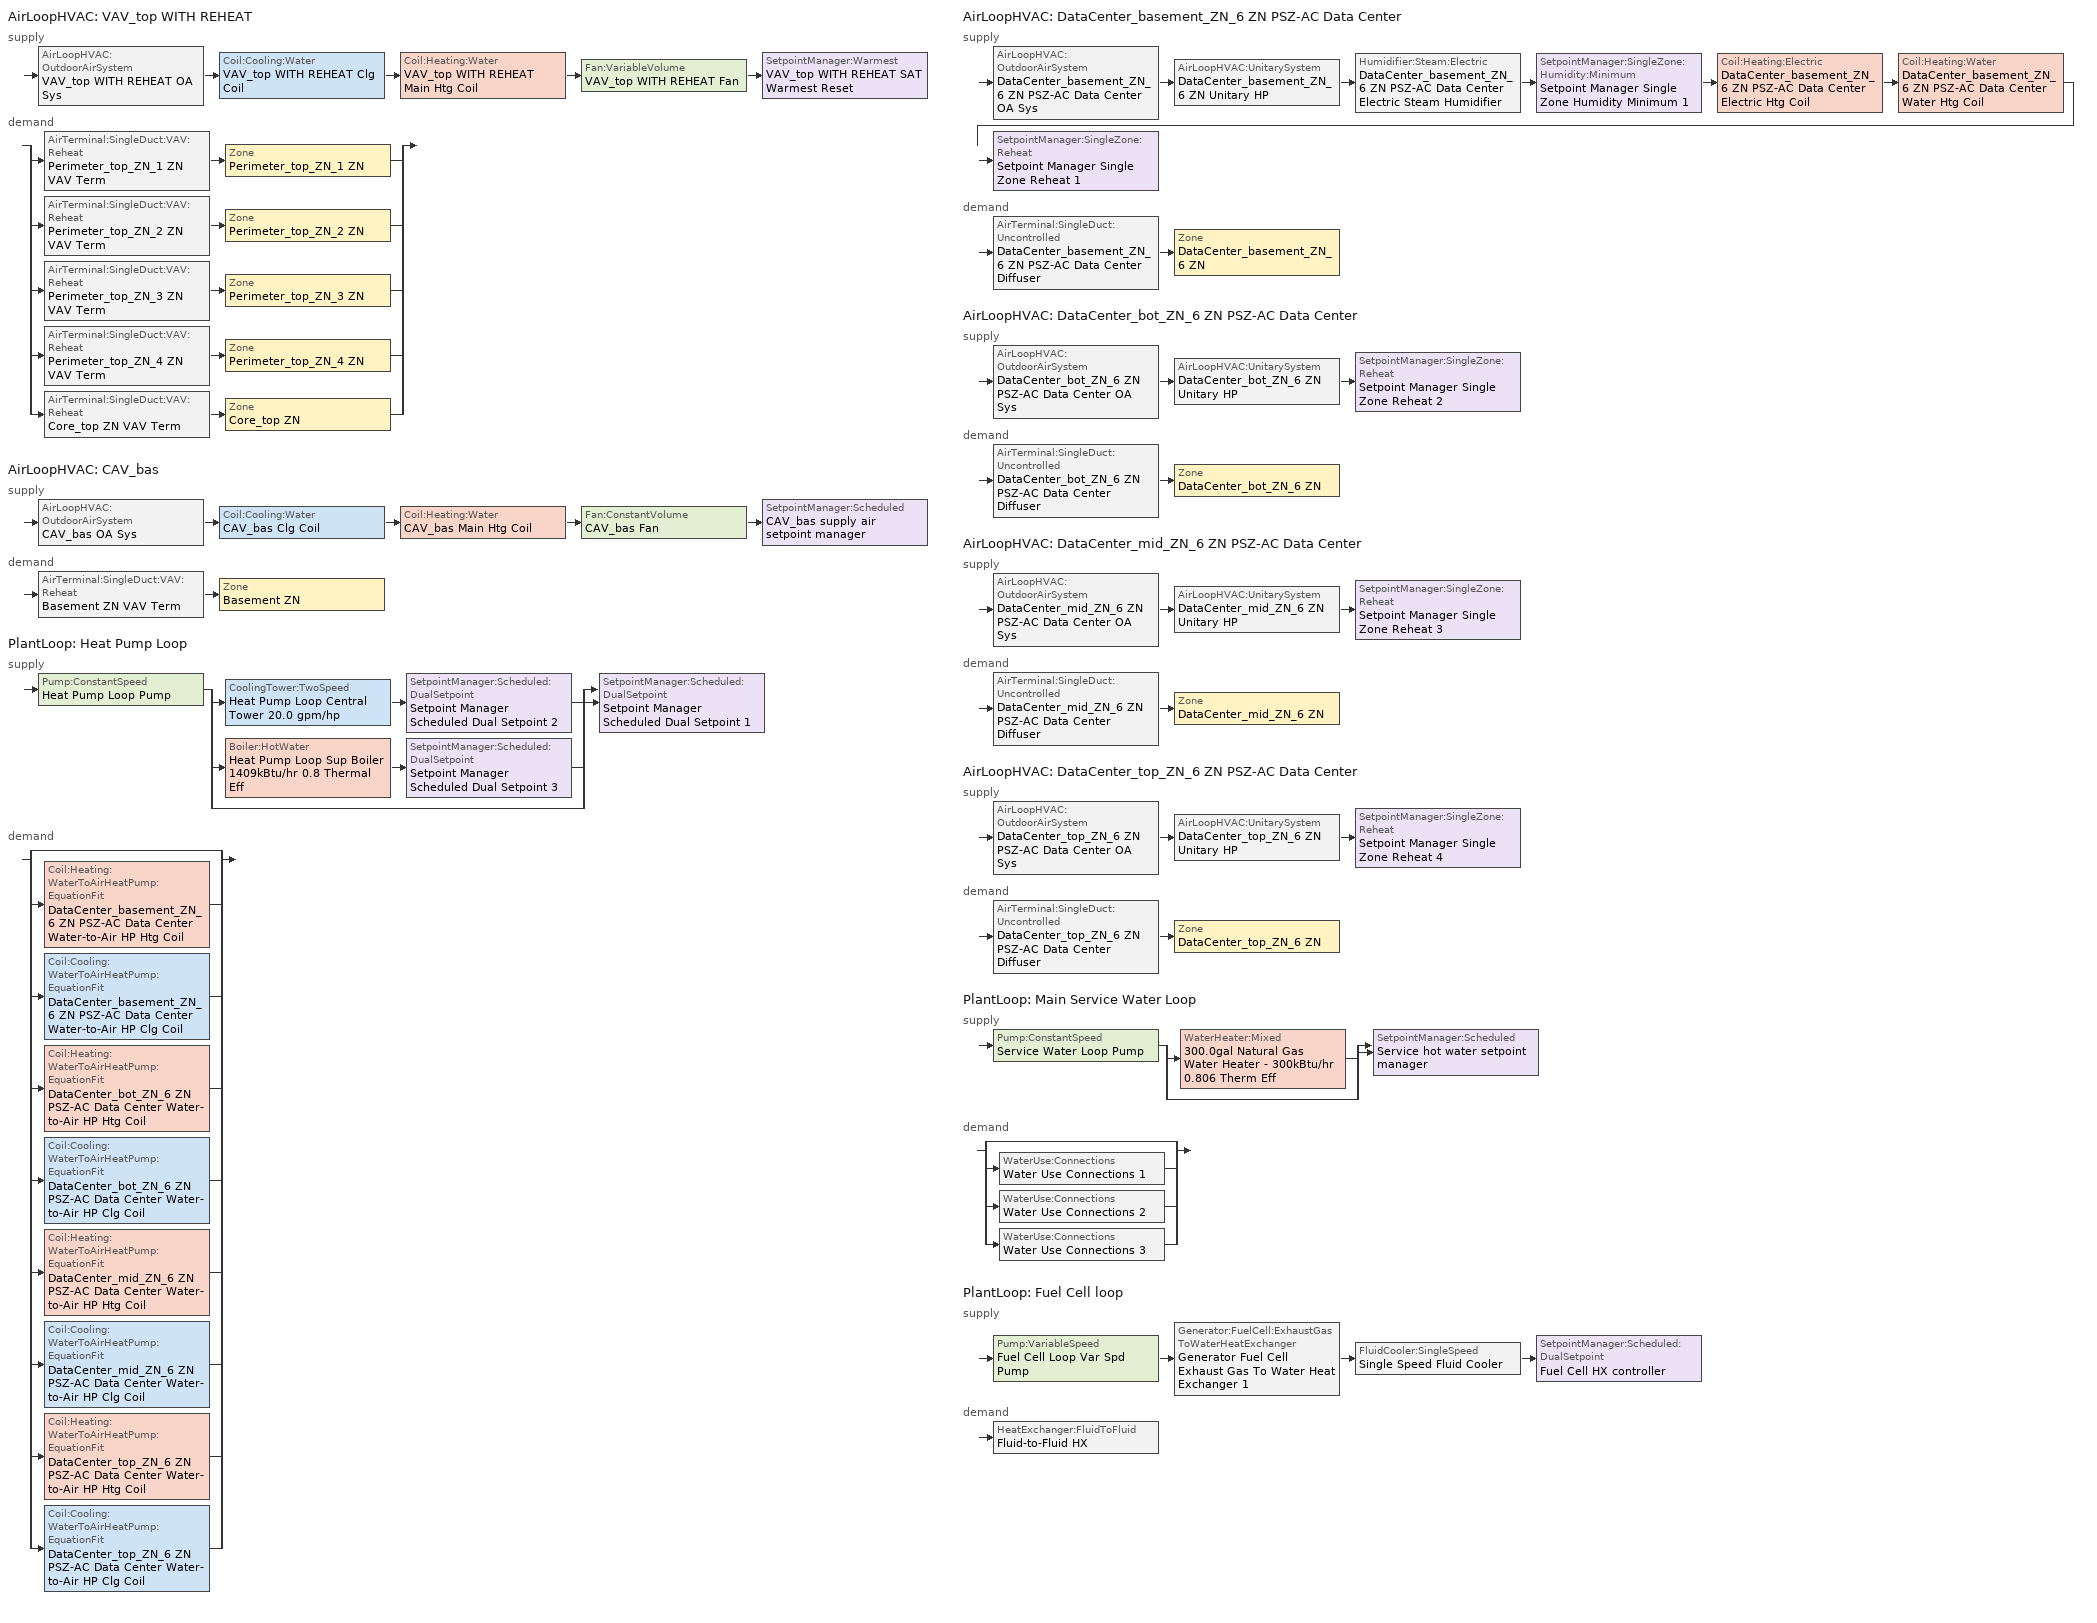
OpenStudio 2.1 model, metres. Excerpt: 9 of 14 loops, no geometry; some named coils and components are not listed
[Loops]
AirLoopHVAC 'VAV_top WITH REHEAT'
 supply: AirLoopHVAC:OutdoorAirSystem 'VAV_top WITH REHEAT OA Sys' > Coil:Cooling:Water 'VAV_top WITH REHEAT Clg Coil' > Coil:Heating:Water 'VAV_top WITH REHEAT Main Htg Coil' > Fan:VariableVolume 'VAV_top WITH REHEAT Fan' > SetpointManager:Warmest 'VAV_top WITH REHEAT SAT Warmest Reset'
 demand: split
  | AirTerminal:SingleDuct:VAV:Reheat 'Perimeter_top_ZN_1 ZN VAV Term' > Zone 'Perimeter_top_ZN_1 ZN'
  | AirTerminal:SingleDuct:VAV:Reheat 'Perimeter_top_ZN_2 ZN VAV Term' > Zone 'Perimeter_top_ZN_2 ZN'
  | AirTerminal:SingleDuct:VAV:Reheat 'Perimeter_top_ZN_3 ZN VAV Term' > Zone 'Perimeter_top_ZN_3 ZN'
  | AirTerminal:SingleDuct:VAV:Reheat 'Perimeter_top_ZN_4 ZN VAV Term' > Zone 'Perimeter_top_ZN_4 ZN'
  | AirTerminal:SingleDuct:VAV:Reheat 'Core_top ZN VAV Term' > Zone 'Core_top ZN'
AirLoopHVAC 'CAV_bas'
 supply: AirLoopHVAC:OutdoorAirSystem 'CAV_bas OA Sys' > Coil:Cooling:Water 'CAV_bas Clg Coil' > Coil:Heating:Water 'CAV_bas Main Htg Coil' > Fan:ConstantVolume 'CAV_bas Fan' > SetpointManager:Scheduled 'CAV_bas supply air setpoint manager'
 demand: AirTerminal:SingleDuct:VAV:Reheat 'Basement ZN VAV Term' > Zone 'Basement ZN'
PlantLoop 'Heat Pump Loop'
 supply: Pump:ConstantSpeed 'Heat Pump Loop Pump' > split
  | CoolingTower:TwoSpeed 'Heat Pump Loop Central Tower 20.0 gpm/hp' > SetpointManager:Scheduled:DualSetpoint 'Setpoint Manager Scheduled Dual Setpoint 2'
  | Boiler:HotWater 'Heat Pump Loop Sup Boiler 1409kBtu/hr 0.8 Thermal Eff' > SetpointManager:Scheduled:DualSetpoint 'Setpoint Manager Scheduled Dual Setpoint 3'
  | bypass
  join > SetpointManager:Scheduled:DualSetpoint 'Setpoint Manager Scheduled Dual Setpoint 1'
 demand: split
  | bypass
  | Coil:Heating:WaterToAirHeatPump:EquationFit 'DataCenter_basement_ZN_6 ZN PSZ-AC Data Center Water-to-Air HP Htg Coil'
  | Coil:Cooling:WaterToAirHeatPump:EquationFit 'DataCenter_basement_ZN_6 ZN PSZ-AC Data Center Water-to-Air HP Clg Coil'
  | Coil:Heating:WaterToAirHeatPump:EquationFit 'DataCenter_bot_ZN_6 ZN PSZ-AC Data Center Water-to-Air HP Htg Coil'
  | Coil:Cooling:WaterToAirHeatPump:EquationFit 'DataCenter_bot_ZN_6 ZN PSZ-AC Data Center Water-to-Air HP Clg Coil'
  | Coil:Heating:WaterToAirHeatPump:EquationFit 'DataCenter_mid_ZN_6 ZN PSZ-AC Data Center Water-to-Air HP Htg Coil'
  | Coil:Cooling:WaterToAirHeatPump:EquationFit 'DataCenter_mid_ZN_6 ZN PSZ-AC Data Center Water-to-Air HP Clg Coil'
  | Coil:Heating:WaterToAirHeatPump:EquationFit 'DataCenter_top_ZN_6 ZN PSZ-AC Data Center Water-to-Air HP Htg Coil'
  | Coil:Cooling:WaterToAirHeatPump:EquationFit 'DataCenter_top_ZN_6 ZN PSZ-AC Data Center Water-to-Air HP Clg Coil'
AirLoopHVAC 'DataCenter_basement_ZN_6 ZN PSZ-AC Data Center'
 supply: AirLoopHVAC:OutdoorAirSystem 'DataCenter_basement_ZN_6 ZN PSZ-AC Data Center OA Sys' > AirLoopHVAC:UnitarySystem 'DataCenter_basement_ZN_6 ZN Unitary HP' > Humidifier:Steam:Electric 'DataCenter_basement_ZN_6 ZN PSZ-AC Data Center Electric Steam Humidifier' > SetpointManager:SingleZone:Humidity:Minimum 'Setpoint Manager Single Zone Humidity Minimum 1' > Coil:Heating:Electric 'DataCenter_basement_ZN_6 ZN PSZ-AC Data Center Electric Htg Coil' > Coil:Heating:Water 'DataCenter_basement_ZN_6 ZN PSZ-AC Data Center Water Htg Coil' > SetpointManager:SingleZone:Reheat 'Setpoint Manager Single Zone Reheat 1'
 demand: AirTerminal:SingleDuct:Uncontrolled 'DataCenter_basement_ZN_6 ZN PSZ-AC Data Center Diffuser' > Zone 'DataCenter_basement_ZN_6 ZN'
AirLoopHVAC 'DataCenter_bot_ZN_6 ZN PSZ-AC Data Center'
 supply: AirLoopHVAC:OutdoorAirSystem 'DataCenter_bot_ZN_6 ZN PSZ-AC Data Center OA Sys' > AirLoopHVAC:UnitarySystem 'DataCenter_bot_ZN_6 ZN Unitary HP' > SetpointManager:SingleZone:Reheat 'Setpoint Manager Single Zone Reheat 2'
 demand: AirTerminal:SingleDuct:Uncontrolled 'DataCenter_bot_ZN_6 ZN PSZ-AC Data Center Diffuser' > Zone 'DataCenter_bot_ZN_6 ZN'
AirLoopHVAC 'DataCenter_mid_ZN_6 ZN PSZ-AC Data Center'
 supply: AirLoopHVAC:OutdoorAirSystem 'DataCenter_mid_ZN_6 ZN PSZ-AC Data Center OA Sys' > AirLoopHVAC:UnitarySystem 'DataCenter_mid_ZN_6 ZN Unitary HP' > SetpointManager:SingleZone:Reheat 'Setpoint Manager Single Zone Reheat 3'
 demand: AirTerminal:SingleDuct:Uncontrolled 'DataCenter_mid_ZN_6 ZN PSZ-AC Data Center Diffuser' > Zone 'DataCenter_mid_ZN_6 ZN'
AirLoopHVAC 'DataCenter_top_ZN_6 ZN PSZ-AC Data Center'
 supply: AirLoopHVAC:OutdoorAirSystem 'DataCenter_top_ZN_6 ZN PSZ-AC Data Center OA Sys' > AirLoopHVAC:UnitarySystem 'DataCenter_top_ZN_6 ZN Unitary HP' > SetpointManager:SingleZone:Reheat 'Setpoint Manager Single Zone Reheat 4'
 demand: AirTerminal:SingleDuct:Uncontrolled 'DataCenter_top_ZN_6 ZN PSZ-AC Data Center Diffuser' > Zone 'DataCenter_top_ZN_6 ZN'
PlantLoop 'Main Service Water Loop'
 supply: Pump:ConstantSpeed 'Service Water Loop Pump' > split
  | WaterHeater:Mixed '300.0gal Natural Gas Water Heater - 300kBtu/hr 0.806 Therm Eff'
  | bypass
  join > SetpointManager:Scheduled 'Service hot water setpoint manager'
 demand: split
  | bypass
  | WaterUse:Connections 'Water Use Connections 1'
  | WaterUse:Connections 'Water Use Connections 2'
  | WaterUse:Connections 'Water Use Connections 3'
PlantLoop 'Fuel Cell loop'
 supply: Pump:VariableSpeed 'Fuel Cell Loop Var Spd Pump' > Generator:FuelCell:ExhaustGasToWaterHeatExchanger 'Generator Fuel Cell Exhaust Gas To Water Heat Exchanger 1' > FluidCooler:SingleSpeed 'Single Speed Fluid Cooler' > SetpointManager:Scheduled:DualSetpoint 'Fuel Cell HX controller'
 demand: HeatExchanger:FluidToFluid 'Fluid-to-Fluid HX'
[Sizing:Zone] Zone Cooling Design Supply Air Temperature Input Method=SupplyAirTemperature; Zone Cooling Design Supply Air Temperature {C}=12.8; Zone Cooling Design Supply Air Temperature Difference {deltaC}=11.11; Zone Heating Design Supply Air Temperature Input Method=SupplyAirTemperature; Zone Heating Design Supply Air Temperature Difference {deltaC}=11.11; Zone Cooling Design Supply Air Humidity Ratio {kg-H2O/kg-air}=0.0085; Zone Heating Design Supply Air Humidity Ratio {kg-H2O/kg-air}=0.008; Heating Design Air Flow Method=DesignDay; Account for Dedicated Outdoor Air System=No; Dedicated Outdoor Air System Control Strategy=NeutralSupplyAir; Dedicated Outdoor Air Low Setpoint Temperature for Design {C}=autosize; Dedicated Outdoor Air High Setpoint Temperature for Design {C}=autosize
Name | Zone Heating Design Supply Air Temperature {C} | Cooling Design Air Flow Method
DataCenter_bot_ZN_6 ZN; DataCenter_mid_ZN_6 ZN; DataCenter_top_ZN_6 ZN; DataCenter_basement_ZN_6 ZN | 40 | DesignDay
Basement ZN | 50 | DesignDayWithLimit
Perimeter_top_ZN_4 ZN; Perimeter_top_ZN_1 ZN; Perimeter_top_ZN_3 ZN; Core_top ZN; Perimeter_top_ZN_2 ZN | 40 | DesignDayWithLimit
[Zone equipment]
DataCenter_bot_ZN_6 ZN: DataCenter_bot_ZN_6 ZN PSZ-AC Data Center Diffuser
DataCenter_mid_ZN_6 ZN: DataCenter_mid_ZN_6 ZN PSZ-AC Data Center Diffuser
Basement ZN: Basement ZN VAV Term
Perimeter_top_ZN_4 ZN: Perimeter_top_ZN_4 ZN VAV Term
Perimeter_top_ZN_1 ZN: Perimeter_top_ZN_1 ZN VAV Term
DataCenter_top_ZN_6 ZN: DataCenter_top_ZN_6 ZN PSZ-AC Data Center Diffuser
Perimeter_top_ZN_3 ZN: Perimeter_top_ZN_3 ZN VAV Term
Core_top ZN: Core_top ZN VAV Term
DataCenter_basement_ZN_6 ZN: DataCenter_basement_ZN_6 ZN PSZ-AC Data Center Diffuser
Perimeter_top_ZN_2 ZN: Perimeter_top_ZN_2 ZN VAV Term
[PlantLoop] Load Distribution Scheme=Optimal
Name | Fluid Type | Maximum Loop Temperature {C} | Minimum Loop Temperature {C} | Plant Loop Volume {m3} | Maximum Loop Flow Rate {m3/s} | Minimum Loop Flow Rate {m3/s}
Heat Pump Loop | Water | 80 | 5 | Autocalculate
Main Service Water Loop |  | 60 | 10 | Autocalculate
Fuel Cell loop |  | 400 | 0 | 43 | 0.057413 | 0
[Sizing:Plant] Sizing Option=NonCoincident; Zone Timesteps in Averaging Window=1; Coincident Sizing Factor Mode=None
Name | Loop Type | Design Loop Exit Temperature {C} | Loop Design Temperature Difference {deltaC}
Heat Pump Loop | Heating | 39 | 11
Main Service Water Loop | Heating | 60 | 5
Fuel Cell loop | Cooling | 104.444 | 55.5556
[SetpointManager:Scheduled] Control Variable=Temperature
Name | Schedule
CAV_bas supply air setpoint manager | Supply Air Temp - 55.04F 3
Service hot water setpoint manager | Service Water Loop Temp - 140F
[Pump:VariableSpeed]
Fuel Cell Loop Var Spd Pump: Rated Flow Rate {m3/s}=0.057413
[Boiler:HotWater]
Heat Pump Loop Sup Boiler 1409kBtu/hr 0.8 Thermal Eff: Nominal Thermal Efficiency=0.8; Normalized Boiler Efficiency Curve=Boiler with No Minimum Turndown; Design Water Outlet Temperature {C}=30; Minimum Part Load Ratio=0; Maximum Part Load Ratio=1.2; Optimum Part Load Ratio=1; Water Outlet Upper Temperature Limit {C}=99; Boiler Flow Mode=ConstantFlow; Parasitic Electric Load {W}=0; Sizing Factor=1
[Pump:ConstantSpeed] Rated Flow Rate {m3/s}=autosize; Rated Power Consumption {W}=autosize; Fraction of Motor Inefficiencies to Fluid Stream=0; Pump Control Type=Intermittent
Name | Rated Pump Head {Pa} | Motor Efficiency
Heat Pump Loop Pump | 179344 | 0.895
Service Water Loop Pump | 29891 | 0.855
[AirLoopHVAC] Design Supply Air Flow Rate {m3/s}=AutoSize
Name | Availability Schedule | Availability Manager
VAV_top WITH REHEAT | OfficeLarge HVACOperationSchd | Availability Manager Night Cycle 3
CAV_bas | OfficeLarge HVACOperationSchd | Availability Manager Night Cycle 4
DataCenter_basement_ZN_6 ZN PSZ-AC Data Center | DataCenter_basement_ZN_6 ZN PSZ-AC Data Center Occ Sch | Availability Manager Night Cycle 5
DataCenter_bot_ZN_6 ZN PSZ-AC Data Center | Always On Discrete | Availability Manager Night Cycle 6
DataCenter_mid_ZN_6 ZN PSZ-AC Data Center | DataCenter_mid_ZN_6 ZN PSZ-AC Data Center Occ Sch | Availability Manager Night Cycle 7
DataCenter_top_ZN_6 ZN PSZ-AC Data Center | Always On Discrete | Availability Manager Night Cycle 8
[Sizing:System] Type of Load to Size On=Sensible; Preheat Design Temperature {C}=7; Preheat Design Humidity Ratio {kg-H2O/kg-Air}=0.008; Precool Design Temperature {C}=12.8; Precool Design Humidity Ratio {kg-H2O/kg-Air}=0.008; Central Cooling Design Supply Air Temperature {C}=12.8; Sizing Option=Coincident; 100% Outdoor Air in Cooling=No; 100% Outdoor Air in Heating=No; Central Cooling Design Supply Air Humidity Ratio {kg-H2O/kg-Air}=0.0085; Central Heating Design Supply Air Humidity Ratio {kg-H2O/kg-Air}=0.008; Cooling Design Air Flow Method=DesignDay; Cooling Design Air Flow Rate {m3/s}=0; Heating Design Air Flow Method=DesignDay; Heating Design Air Flow Rate {m3/s}=0; System Outdoor Air Method=ZoneSum; Zone Maximum Outdoor Air Fraction=1; Cooling Supply Air Flow Rate Per Floor Area {m3/s-m2}=0.00996765; Cooling Fraction of Autosized Cooling Supply Air Flow Rate=1; Cooling Supply Air Flow Rate Per Unit Cooling Capacity {m3/s-W}=3.94755e-05; Heating Supply Air Flow Rate Per Floor Area {m3/s-m2}=0.00996765; Heating Fraction of Autosized Heating Supply Air Flow Rate=1; Heating Fraction of Autosized Cooling Supply Air Flow Rate=1; Heating Supply Air Flow Rate Per Unit Heating Capacity {m3/s-W}=3.15882e-05; Cooling Design Capacity Method=CoolingDesignCapacity; Cooling Design Capacity {W}=autosize; Cooling Design Capacity Per Floor Area {W/m2}=234.7; Fraction of Autosized Cooling Design Capacity=1; Heating Design Capacity Method=HeatingDesignCapacity; Heating Design Capacity {W}=autosize; Heating Design Capacity Per Floor Area {W/m2}=157; Fraction of Autosized Heating Design Capacity=1; Central Cooling Capacity Control Method=OnOff
Name | Design Outdoor Air Flow Rate {m3/s} | Minimum System Air Flow Ratio | Central Heating Design Supply Air Temperature {C}
VAV_top WITH REHEAT | 2.53819 | 0.3 | 12.8
CAV_bas | Autosize | 1 | 16.7
DataCenter_basement_ZN_6 ZN PSZ-AC Data Center; DataCenter_bot_ZN_6 ZN PSZ-AC Data Center; DataCenter_mid_ZN_6 ZN PSZ-AC Data Center; DataCenter_top_ZN_6 ZN PSZ-AC Data Center | Autosize | 1 | 40
[Fan:VariableVolume]
VAV_top WITH REHEAT Fan: Availability Schedule=Always On Discrete; Fan Efficiency=0.61165; Pressure Rise {Pa}=1389.92; Maximum Flow Rate {m3/s}=Autosize; Fan Power Minimum Flow Rate Input Method=Fraction; Fan Power Minimum Flow Fraction=0.2; Fan Power Minimum Air Flow Rate {m3/s}=0; Motor Efficiency=0.941; Motor In Airstream Fraction=1; Fan Power Coefficient 1=0.0013; Fan Power Coefficient 2=0.147; Fan Power Coefficient 3=0.9506; Fan Power Coefficient 4=-0.0998; Fan Power Coefficient 5=0
[Controller:OutdoorAir] Minimum Outdoor Air Flow Rate {m3/s}=Autosize; Maximum Outdoor Air Flow Rate {m3/s}=Autosize; Economizer Control Action Type=ModulateFlow; Lockout Type=NoLockout; Minimum Limit Type=FixedMinimum; High Humidity Control=No
Name | Economizer Control Type | Minimum Outdoor Air Schedule | Controller Mechanical Ventilation | Heat Recovery Bypass Control Type | Minimum Fraction of Outdoor Air Schedule | Economizer Maximum Limit Dry-Bulb Temperature {C} | Economizer Maximum Limit Enthalpy {J/kg} | Economizer Minimum Limit Dry-Bulb Temperature {C}
VAV_top WITH REHEAT OA Controller | NoEconomizer | OfficeLarge HVACOperationSchd | VAV_top WITH REHEAT Vent Controller | BypassWhenOAFlowGreaterThanMinimum
CAV_bas OA Controller | DifferentialEnthalpy | OfficeLarge HVACOperationSchd | CAV_bas Vent Controller | BypassWhenOAFlowGreaterThanMinimum | OfficeLarge MinOA_MotorizedDamper_Sched
DataCenter_basement_ZN_6 ZN PSZ-AC Data Center OA Sys Controller | NoEconomizer | Always On Discrete | Controller Mechanical Ventilation 1 | BypassWhenWithinEconomizerLimits |  | 28 | 64000 | -100
DataCenter_bot_ZN_6 ZN PSZ-AC Data Center OA Sys Controller | NoEconomizer | Always On Discrete | Controller Mechanical Ventilation 2 | BypassWhenWithinEconomizerLimits |  | 28 | 64000 | -100
DataCenter_mid_ZN_6 ZN PSZ-AC Data Center OA Sys Controller | DifferentialEnthalpy | Always On Discrete | Controller Mechanical Ventilation 3 | BypassWhenWithinEconomizerLimits |  | 28 | 64000 | -100
DataCenter_top_ZN_6 ZN PSZ-AC Data Center OA Sys Controller | NoEconomizer | Always On Discrete | Controller Mechanical Ventilation 4 | BypassWhenWithinEconomizerLimits |  | 28 | 64000 | -100
[Controller:MechanicalVentilation] Availability Schedule=Always On Discrete
Name | System Outdoor Air Method
VAV_top WITH REHEAT Vent Controller | VentilationRateProcedure
CAV_bas Vent Controller; Controller Mechanical Ventilation 1; Controller Mechanical Ventilation 2; Controller Mechanical Ventilation 3; Controller Mechanical Ventilation 4 | ZoneSum
[AirLoopHVAC:OutdoorAirSystem]
Name | Controller
VAV_top WITH REHEAT OA Sys | VAV_top WITH REHEAT OA Controller
CAV_bas OA Sys | CAV_bas OA Controller
DataCenter_basement_ZN_6 ZN PSZ-AC Data Center OA Sys | DataCenter_basement_ZN_6 ZN PSZ-AC Data Center OA Sys Controller
DataCenter_bot_ZN_6 ZN PSZ-AC Data Center OA Sys | DataCenter_bot_ZN_6 ZN PSZ-AC Data Center OA Sys Controller
DataCenter_mid_ZN_6 ZN PSZ-AC Data Center OA Sys | DataCenter_mid_ZN_6 ZN PSZ-AC Data Center OA Sys Controller
DataCenter_top_ZN_6 ZN PSZ-AC Data Center OA Sys | DataCenter_top_ZN_6 ZN PSZ-AC Data Center OA Sys Controller
[AvailabilityManager:NightCycle] Control Type=CycleOnAny; Thermostat Tolerance {deltaC}=1; Cycling Run Time {s}=3600
Availability Manager Night Cycle 3; Availability Manager Night Cycle 4; Availability Manager Night Cycle 5; Availability Manager Night Cycle 6; Availability Manager Night Cycle 7; Availability Manager Night Cycle 8
[AirTerminal:SingleDuct:VAV:Reheat] Availability Schedule=Always On Discrete; Maximum Air Flow Rate {m3/s}=AutoSize; Zone Minimum Air Flow Input Method=Constant; Fixed Minimum Air Flow Rate {m3/s}=0; Maximum Hot Water or Steam Flow Rate {m3/s}=AutoSize; Minimum Hot Water or Steam Flow Rate {m3/s}=0; Convergence Tolerance=0.001; Damper Heating Action=ReverseWithLimits; Maximum Flow per Zone Floor Area During Reheat {m3/s-m2}=0; Maximum Flow Fraction During Reheat=0.5; Control For Outdoor Air=No
Name | Constant Minimum Air Flow Fraction | Reheat Coil | Maximum Reheat Air Temperature {C}
Perimeter_top_ZN_1 ZN VAV Term | 0.2 | Perimeter_top_ZN_1 ZN Rht Coil | 40
Perimeter_top_ZN_2 ZN VAV Term | 0.2 | Perimeter_top_ZN_2 ZN Rht Coil | 40
Perimeter_top_ZN_3 ZN VAV Term | 0.216586 | Perimeter_top_ZN_3 ZN Rht Coil | 40
Perimeter_top_ZN_4 ZN VAV Term | 0.2 | Perimeter_top_ZN_4 ZN Rht Coil | 40
Core_top ZN VAV Term | 0.335353 | Core_top ZN Rht Coil | 40
Basement ZN VAV Term | 0.2 | Basement ZN Rht Coil | 50
[Fan:ConstantVolume]
CAV_bas Fan: Availability Schedule=Always On Discrete; Fan Efficiency=0.59605; Pressure Rise {Pa}=1018.77; Maximum Flow Rate {m3/s}=AutoSize; Motor Efficiency=0.917
[SetpointManager:Scheduled:DualSetpoint]
Name | High Setpoint Schedule | Low Setpoint Schedule | Control Variable
Setpoint Manager Scheduled Dual Setpoint 1; Setpoint Manager Scheduled Dual Setpoint 2; Setpoint Manager Scheduled Dual Setpoint 3 | Heat Pump Loop High Temp - 65F | Heat Pump Loop Low Temp - 41F
Fuel Cell HX controller | Hot Water Loop Temp - 180F | Hot Water Loop Temp - 180F | Temperature
[CoolingTower:TwoSpeed]
Heat Pump Loop Central Tower 20.0 gpm/hp: Design Water Flow Rate {m3/s}=autosize; High Fan Speed Air Flow Rate {m3/s}=autosize; High Fan Speed Fan Power {W}=5336.53; High Fan Speed U-Factor Times Area Value {W/K}=autosize; Low Fan Speed Air Flow Rate {m3/s}=AutoSize; Low Fan Speed Fan Power {W}=1600.96; Low Fan Speed U-Factor Times Area Value {W/K}=AutoSize; Sizing Factor=1
[SetpointManager:SingleZone:Reheat] Minimum Supply Air Temperature {C}=12.7778; Maximum Supply Air Temperature {C}=40
Name | Control Zone
Setpoint Manager Single Zone Reheat 1 | DataCenter_basement_ZN_6 ZN
Setpoint Manager Single Zone Reheat 2 | DataCenter_bot_ZN_6 ZN
Setpoint Manager Single Zone Reheat 3 | DataCenter_mid_ZN_6 ZN
Setpoint Manager Single Zone Reheat 4 | DataCenter_top_ZN_6 ZN
[Fan:OnOff] Availability Schedule=Always On Discrete; Maximum Flow Rate {m3/s}=autosize; Motor In Airstream Fraction=1
Name | Fan Efficiency | Pressure Rise {Pa} | Motor Efficiency | Fan Power Ratio Function of Speed Ratio Curve | Fan Efficiency Ratio Function of Speed Ratio Curve
DataCenter_basement_ZN_6 ZN PSZ-AC Data Center Fan | 0.61165 | 1018.77 | 0.941 | Fan On Off Power Curve | Fan On Off Efficiency Curve
DataCenter_bot_ZN_6 ZN PSZ-AC Data Center Fan | 0.55575 | 622.722 | 0.855 | Fan On Off Power Curve 1 | Fan On Off Efficiency Curve 1
DataCenter_mid_ZN_6 ZN PSZ-AC Data Center Fan | 0.59605 | 1018.77 | 0.917 | Fan On Off Power Curve 2 | Fan On Off Efficiency Curve 2
DataCenter_top_ZN_6 ZN PSZ-AC Data Center Fan | 0.55575 | 622.722 | 0.855 | Fan On Off Power Curve 3 | Fan On Off Efficiency Curve 3
[Coil:Heating:WaterToAirHeatPump:EquationFit] Rated Heating Coefficient of Performance {W/W}=4.2; Heating Capacity Coefficient 1=0.237847; Heating Capacity Coefficient 2=-3.35824; Heating Capacity Coefficient 3=3.8064; Heating Capacity Coefficient 4=0.1792; Heating Capacity Coefficient 5=0.128607; Heating Power Consumption Coefficient 1=-3.79176; Heating Power Consumption Coefficient 2=3.38799; Heating Power Consumption Coefficient 3=1.50226; Heating Power Consumption Coefficient 4=-0.177654; Heating Power Consumption Coefficient 5=-0.10308
DataCenter_basement_ZN_6 ZN PSZ-AC Data Center Water-to-Air HP Htg Coil; DataCenter_bot_ZN_6 ZN PSZ-AC Data Center Water-to-Air HP Htg Coil; DataCenter_mid_ZN_6 ZN PSZ-AC Data Center Water-to-Air HP Htg Coil; DataCenter_top_ZN_6 ZN PSZ-AC Data Center Water-to-Air HP Htg Coil
[Coil:Cooling:WaterToAirHeatPump:EquationFit] Rated Cooling Coefficient of Performance {W/W}=3.4; Total Cooling Capacity Coefficient 1=-4.30267; Total Cooling Capacity Coefficient 2=7.18537; Total Cooling Capacity Coefficient 3=-2.23947; Total Cooling Capacity Coefficient 4=0.139996; Total Cooling Capacity Coefficient 5=0.10266; Sensible Cooling Capacity Coefficient 1=6.00194; Sensible Cooling Capacity Coefficient 2=22.6301; Sensible Cooling Capacity Coefficient 3=-26.7961; Sensible Cooling Capacity Coefficient 4=-1.72375; Sensible Cooling Capacity Coefficient 5=0.490645; Sensible Cooling Capacity Coefficient 6=0.0693119; Cooling Power Consumption Coefficient 1=-5.67776; Cooling Power Consumption Coefficient 2=0.438988; Cooling Power Consumption Coefficient 3=5.84528; Cooling Power Consumption Coefficient 4=0.141606; Cooling Power Consumption Coefficient 5=-0.168728
DataCenter_basement_ZN_6 ZN PSZ-AC Data Center Water-to-Air HP Clg Coil; DataCenter_bot_ZN_6 ZN PSZ-AC Data Center Water-to-Air HP Clg Coil; DataCenter_mid_ZN_6 ZN PSZ-AC Data Center Water-to-Air HP Clg Coil; DataCenter_top_ZN_6 ZN PSZ-AC Data Center Water-to-Air HP Clg Coil
[Coil:Heating:Electric] Availability Schedule=Always On Discrete
DataCenter_basement_ZN_6 ZN PSZ-AC Data Center Electric Backup Htg Coil; DataCenter_basement_ZN_6 ZN PSZ-AC Data Center Electric Htg Coil; DataCenter_bot_ZN_6 ZN PSZ-AC Data Center Electric Backup Htg Coil; DataCenter_mid_ZN_6 ZN PSZ-AC Data Center Electric Backup Htg Coil; DataCenter_top_ZN_6 ZN PSZ-AC Data Center Electric Backup Htg Coil
[Humidifier:Steam:Electric]
DataCenter_basement_ZN_6 ZN PSZ-AC Data Center Electric Steam Humidifier: Rated Capacity {m3/s}=3.72e-05; Rated Power {W}=100000
[SetpointManager:SingleZone:Humidity:Minimum]
Setpoint Manager Single Zone Humidity Minimum 1: Control Variable=MinimumHumidityRatio; Control Zone=DataCenter_basement_ZN_6 ZN
[AirLoopHVAC:UnitarySystem] Control Type=Load; Dehumidification Control Type=None; Fan Placement=BlowThrough; Supply Air Fan Operating Mode Schedule=Always On Discrete; DX Heating Coil Sizing Ratio=1; Use DOAS DX Cooling Coil=No; DOAS DX Cooling Coil Leaving Minimum Air Temperature {C}=2; Latent Load Control=SensibleOnlyLoadControl; Supply Air Flow Rate During Cooling Operation {m3/s}=autosize; Supply Air Flow Rate During Heating Operation {m3/s}=autosize; Supply Air Flow Rate When No Cooling or Heating is Required {m3/s}=autosize; Maximum Supply Air Temperature {C}=80; Maximum Outdoor Dry-Bulb Temperature for Supplemental Heater Operation {C}=4.44444; Maximum Cycling Rate {cycles/hr}=2.5; Heat Pump Time Constant {s}=60; Fraction of On-Cycle Power Use=0.01; Heat Pump Fan Delay Time {s}=60; Ancilliary On-Cycle Electric Power {W}=0; Ancilliary Off-Cycle Electric Power {W}=0
Name | Controlling Zone or Thermostat Location | Supply Fan | Heating Coil | Cooling Coil | Supplemental Heating Coil
DataCenter_basement_ZN_6 ZN Unitary HP | DataCenter_basement_ZN_6 ZN | DataCenter_basement_ZN_6 ZN PSZ-AC Data Center Fan | DataCenter_basement_ZN_6 ZN PSZ-AC Data Center Water-to-Air HP Htg Coil | DataCenter_basement_ZN_6 ZN PSZ-AC Data Center Water-to-Air HP Clg Coil | DataCenter_basement_ZN_6 ZN PSZ-AC Data Center Electric Backup Htg Coil
DataCenter_bot_ZN_6 ZN Unitary HP | DataCenter_bot_ZN_6 ZN | DataCenter_bot_ZN_6 ZN PSZ-AC Data Center Fan | DataCenter_bot_ZN_6 ZN PSZ-AC Data Center Water-to-Air HP Htg Coil | DataCenter_bot_ZN_6 ZN PSZ-AC Data Center Water-to-Air HP Clg Coil | DataCenter_bot_ZN_6 ZN PSZ-AC Data Center Electric Backup Htg Coil
DataCenter_mid_ZN_6 ZN Unitary HP | DataCenter_mid_ZN_6 ZN | DataCenter_mid_ZN_6 ZN PSZ-AC Data Center Fan | DataCenter_mid_ZN_6 ZN PSZ-AC Data Center Water-to-Air HP Htg Coil | DataCenter_mid_ZN_6 ZN PSZ-AC Data Center Water-to-Air HP Clg Coil | DataCenter_mid_ZN_6 ZN PSZ-AC Data Center Electric Backup Htg Coil
DataCenter_top_ZN_6 ZN Unitary HP | DataCenter_top_ZN_6 ZN | DataCenter_top_ZN_6 ZN PSZ-AC Data Center Fan | DataCenter_top_ZN_6 ZN PSZ-AC Data Center Water-to-Air HP Htg Coil | DataCenter_top_ZN_6 ZN PSZ-AC Data Center Water-to-Air HP Clg Coil | DataCenter_top_ZN_6 ZN PSZ-AC Data Center Electric Backup Htg Coil
[AirTerminal:SingleDuct:Uncontrolled] Availability Schedule=Always On Discrete; Maximum Air Flow Rate {m3/s}=AutoSize
DataCenter_basement_ZN_6 ZN PSZ-AC Data Center Diffuser; DataCenter_bot_ZN_6 ZN PSZ-AC Data Center Diffuser; DataCenter_mid_ZN_6 ZN PSZ-AC Data Center Diffuser; DataCenter_top_ZN_6 ZN PSZ-AC Data Center Diffuser
[WaterHeater:Mixed]
300.0gal Natural Gas Water Heater - 300kBtu/hr 0.806 Therm Eff: Tank Volume {m3}=1.13562; Setpoint Temperature Schedule=Service Water Loop Temp - 140F; Deadband Temperature Difference {deltaC}=2; Maximum Temperature Limit {C}=82.2222; Heater Control Type=Cycle; Heater Maximum Capacity {W}=87921.3; Heater Fuel Type=NaturalGas; Heater Thermal Efficiency=0.806081; Off Cycle Parasitic Fuel Consumption Rate {W}=2770.99; Off Cycle Parasitic Fuel Type=NaturalGas; Off Cycle Parasitic Heat Fraction to Tank=0.8; On Cycle Parasitic Fuel Consumption Rate {W}=2770.99; On Cycle Parasitic Fuel Type=NaturalGas; On Cycle Parasitic Heat Fraction to Tank=0; Ambient Temperature Indicator=Schedule; Ambient Temperature Schedule=Water Heater Ambient Temp Schedule - 70F; Off Cycle Loss Coefficient to Ambient Temperature {W/K}=13.7474; On Cycle Loss Coefficient to Ambient Temperature {W/K}=13.7474; Use Side Effectiveness=1; Source Side Effectiveness=1; Use Side Design Flow Rate {m3/s}=autosize; Source Side Design Flow Rate {m3/s}=autosize; Indirect Water Heating Recovery Time {hr}=1.5
[WaterUse:Connections]
Name | Water Use Equipment Name 1
Water Use Connections 1 | Core_bottom Service Water Use 0.58gal/min
Water Use Connections 2 | Core_mid Service Water Use 0.58gal/min
Water Use Connections 3 | Core_top Service Water Use 0.58gal/min
[WaterUse:Equipment:Definition] Peak Flow Rate {m3/s}=3.65923e-05
Name | Target Temperature Schedule | Sensible Fraction Schedule | Latent Fraction Schedule
Main Service Water Use Def 0.58gal/min | Mixed Water At Faucet Temp - 140F | Fraction Sensible - 0.2 | Fraction Latent - 0.05
Main Service Water Use Def 0.58gal/min 1 | Mixed Water At Faucet Temp - 140F 1 | Fraction Sensible - 0.2 1 | Fraction Latent - 0.05 1
Main Service Water Use Def 0.58gal/min 2 | Mixed Water At Faucet Temp - 140F 2 | Fraction Sensible - 0.2 2 | Fraction Latent - 0.05 2
[WaterUse:Equipment] Flow Rate Fraction Schedule=OfficeLarge BLDG_SWH_SCH
Name | Water Use Equipment Definition | Space
Core_bottom Service Water Use 0.58gal/min | Main Service Water Use Def 0.58gal/min | Core_bottom
Core_mid Service Water Use 0.58gal/min | Main Service Water Use Def 0.58gal/min 1 | Core_mid
Core_top Service Water Use 0.58gal/min | Main Service Water Use Def 0.58gal/min 2 | Core_top
[SetpointManager:Warmest]
VAV_top WITH REHEAT SAT Warmest Reset: Control Variable=Temperature; Minimum Setpoint Temperature {C}=12.8; Maximum Setpoint Temperature {C}=15.5778; Strategy=MaximumTemperature
[Generator:FuelCell:ExhaustGasToWaterHeatExchanger]
Generator Fuel Cell Exhaust Gas To Water Heat Exchanger 1: Heat Recovery Water Maximum Flow Rate {m3/s}=0.057413; Heat Exchanger Calculation Method=FixedEffectiveness; Method 1 Heat Exchanger Effectiveness=1; Method 2 Parameter hxs0=1; Method 2 Parameter hxs1=0; Method 2 Parameter hxs2=0; Method 2 Parameter hxs3=0; Method 2 Parameter hxs4=0; Method 3 h0Gas Coefficient=1; Method 3 NdotGasRef Coefficient=1; Method 3 n Coefficient=1; Method 3 Gas Area {m2}=1; Method 3 h0 Water Coefficient=1; Method 3 N dot Water ref Coefficient=1; Method 3 m Coefficient=1; Method 3 Water Area {m2}=1; Method 3 F Adjustment Factor=0; Method 4 hxl1 Coefficient=1; Method 4 hxl2 Coefficient=1; Method 4 Condensation Threshold {C}=35
[FluidCooler:SingleSpeed]
Single Speed Fluid Cooler: Performance Input Method=UFactorTimesAreaAndDesignWaterFlowRate; Design Air Flow Rate U-factor Times Area Value {W/K}=autosize; Nominal Capacity {W}=20000000; Design Entering Water Temperature {C}=148.892; Design Entering Air Temperature {C}=35; Design Entering Air Wetbulb Temperature {C}=25.6; Design Water Flow Rate {m3/s}=0.057413; Design Air Flow Rate {m3/s}=472959; Design Air Flow Rate Fan Power {W}=141399
[Schedule:Ruleset]
Name | Default Day Schedule | Summer Design Day Schedule | Winter Design Day Schedule
Hot Water Loop Temp - 180F | Hot Water Loop Temp - 180F Default
OfficeLarge HVACOperationSchd | OfficeLarge HVACOperationSchd Default | OfficeLarge HVACOperationSchd Summer Design Day | OfficeLarge HVACOperationSchd Winter Design Day
OfficeLarge MinOA_MotorizedDamper_Sched | OfficeLarge MinOA_MotorizedDamper_Sched Default | OfficeLarge MinOA_MotorizedDamper_Sched Summer Design Day | OfficeLarge MinOA_MotorizedDamper_Sched Winter Design Day
Supply Air Temp - 55.04F 3 | Supply Air Temp - 55.04F Default 3
Heat Pump Loop High Temp - 65F | Heat Pump Loop High Temp - 65F Default
Heat Pump Loop Low Temp - 41F | Heat Pump Loop Low Temp - 41F Default
Service Water Loop Temp - 140F | Service Water Loop Temp - 140F Default
Water Heater Ambient Temp Schedule - 70F | Water Heater Ambient Temp Schedule - 70F Default
Fraction Sensible - 0.2 | Schedule Day 29
Fraction Latent - 0.05 | Schedule Day 30
Mixed Water At Faucet Temp - 140F | Schedule Day 31
OfficeLarge BLDG_SWH_SCH | OfficeLarge BLDG_SWH_SCH Default | OfficeLarge BLDG_SWH_SCH Summer Design Day | OfficeLarge BLDG_SWH_SCH Winter Design Day
Fraction Sensible - 0.2 1 | Schedule Day 34
Fraction Latent - 0.05 1 | Schedule Day 35
Mixed Water At Faucet Temp - 140F 1 | Schedule Day 36
Fraction Sensible - 0.2 2 | Schedule Day 37
Fraction Latent - 0.05 2 | Schedule Day 38
Mixed Water At Faucet Temp - 140F 2 | Schedule Day 39
DataCenter_basement_ZN_6 ZN PSZ-AC Data Center Occ Sch | DataCenter_basement_ZN_6 ZN PSZ-AC Data Center Occ Sch Default | DataCenter_basement_ZN_6 ZN PSZ-AC Data Center Occ Sch Summer Design Day | DataCenter_basement_ZN_6 ZN PSZ-AC Data Center Occ Sch Winter Design Day
DataCenter_mid_ZN_6 ZN PSZ-AC Data Center Occ Sch | DataCenter_mid_ZN_6 ZN PSZ-AC Data Center Occ Sch Default | DataCenter_mid_ZN_6 ZN PSZ-AC Data Center Occ Sch Summer Design Day | DataCenter_mid_ZN_6 ZN PSZ-AC Data Center Occ Sch Winter Design Day
[Schedule:Day]
Hot Water Loop Temp - 180F Default: 24, 0, 82.2222
OfficeLarge HVACOperationSchd Default; OfficeLarge MinOA_MotorizedDamper_Sched Default; DataCenter_basement_ZN_6 ZN PSZ-AC Data Center Occ Sch Monday; DataCenter_basement_ZN_6 ZN PSZ-AC Data Center Occ Sch Tuesday; DataCenter_basement_ZN_6 ZN PSZ-AC Data Center Occ Sch Wednesday; DataCenter_basement_ZN_6 ZN PSZ-AC Data Center Occ Sch Thursday; DataCenter_basement_ZN_6 ZN PSZ-AC Data Center Occ Sch Friday; DataCenter_basement_ZN_6 ZN PSZ-AC Data Center Occ Sch Saturday; DataCenter_basement_ZN_6 ZN PSZ-AC Data Center Occ Sch Sunday; DataCenter_mid_ZN_6 ZN PSZ-AC Data Center Occ Sch Monday; DataCenter_mid_ZN_6 ZN PSZ-AC Data Center Occ Sch Tuesday; DataCenter_mid_ZN_6 ZN PSZ-AC Data Center Occ Sch Wednesday; DataCenter_mid_ZN_6 ZN PSZ-AC Data Center Occ Sch Thursday; DataCenter_mid_ZN_6 ZN PSZ-AC Data Center Occ Sch Friday; DataCenter_mid_ZN_6 ZN PSZ-AC Data Center Occ Sch Saturday; DataCenter_mid_ZN_6 ZN PSZ-AC Data Center Occ Sch Sunday: 24, 0, 0
OfficeLarge HVACOperationSchd Summer Design Day; OfficeLarge HVACOperationSchd SmrDsn|Wkdy Day: 6, 0, 0, 22, 0, 1, 24, 0, 0
OfficeLarge HVACOperationSchd Winter Design Day; OfficeLarge HVACOperationSchd WntrDsn|Sat Day: 6, 0, 0, 18, 0, 1, 24, 0, 0
OfficeLarge MinOA_MotorizedDamper_Sched Summer Design Day; OfficeLarge MinOA_MotorizedDamper_Sched SmrDsn|Wkdy Day: 7, 0, 0, 22, 0, 1, 24, 0, 0
OfficeLarge MinOA_MotorizedDamper_Sched Winter Design Day; OfficeLarge MinOA_MotorizedDamper_Sched WntrDsn|Sat Day: 7, 0, 0, 18, 0, 1, 24, 0, 0
Supply Air Temp - 55.04F Default 3: 24, 0, 12.8
Heat Pump Loop High Temp - 65F Default: 24, 0, 18.3333
Heat Pump Loop Low Temp - 41F Default: 24, 0, 5
Service Water Loop Temp - 140F Default; Schedule Day 31; Schedule Day 36; Schedule Day 39: 24, 0, 60
Water Heater Ambient Temp Schedule - 70F Default: 24, 0, 21.1111
Schedule Day 29; Schedule Day 34; Schedule Day 37: 24, 0, 0.2
Schedule Day 30; Schedule Day 35; Schedule Day 38: 24, 0, 0.05
OfficeLarge BLDG_SWH_SCH Default: 6, 0, 0, 7, 0, 0.07, 11, 0, 0.04, 13, 0, 0.06, 14, 0, 0.09, 15, 0, 0.06, 21, 0, 0.04, 22, 0, 0.07, 24, 0, 0.04
OfficeLarge BLDG_SWH_SCH Summer Design Day; OfficeLarge BLDG_SWH_SCH SmrDsn|Wkdy Day: 6, 0, 0, 7, 0, 0.07, 8, 0, 0.19, 9, 0, 0.35, 10, 0, 0.38, 11, 0, 0.39, 12, 0, 0.47, 13, 0, 0.57, 14, 0, 0.54, 15, 0, 0.34, 16, 0, 0.33, 17, 0, 0.44, 18, 0, 0.26, 19, 0, 0.21, 20, 0, 0.15, 21, 0, 0.17, 22, 0, 0.08, 24, 0, 0.05
OfficeLarge BLDG_SWH_SCH Winter Design Day; OfficeLarge BLDG_SWH_SCH WntrDsn|Sat Day: 6, 0, 0, 7, 0, 0.07, 8, 0, 0.11, 9, 0, 0.15, 10, 0, 0.21, 11, 0, 0.19, 12, 0, 0.23, 13, 0, 0.2, 14, 0, 0.19, 15, 0, 0.15, 16, 0, 0.13, 17, 0, 0.14, 21, 0, 0.07, 22, 0, 0.09, 24, 0, 0.05
DataCenter_basement_ZN_6 ZN PSZ-AC Data Center Occ Sch Default; DataCenter_basement_ZN_6 ZN PSZ-AC Data Center Occ Sch Winter Design Day; DataCenter_basement_ZN_6 ZN PSZ-AC Data Center Occ Sch Summer Design Day; DataCenter_mid_ZN_6 ZN PSZ-AC Data Center Occ Sch Default; DataCenter_mid_ZN_6 ZN PSZ-AC Data Center Occ Sch Winter Design Day; DataCenter_mid_ZN_6 ZN PSZ-AC Data Center Occ Sch Summer Design Day: 24, 0, 1
[Schedule:Rule] Date Specification Type=DateRange; Start Month=1; Start Day=1; End Month=12
Name | Schedule Ruleset | Rule Order | Day Schedule | Apply Monday | Apply Tuesday | Apply Wednesday | Apply Thursday | Apply Friday | End Day | Apply Saturday | Apply Sunday
Schedule Rule 13 | OfficeLarge HVACOperationSchd | 1 | OfficeLarge HVACOperationSchd SmrDsn|Wkdy Day | Yes | Yes | Yes | Yes | Yes | 31
Schedule Rule 14 | OfficeLarge HVACOperationSchd | 0 | OfficeLarge HVACOperationSchd WntrDsn|Sat Day |  |  |  |  |  | 31 | Yes
Schedule Rule 15 | OfficeLarge MinOA_MotorizedDamper_Sched | 1 | OfficeLarge MinOA_MotorizedDamper_Sched SmrDsn|Wkdy Day | Yes | Yes | Yes | Yes | Yes | 31
Schedule Rule 16 | OfficeLarge MinOA_MotorizedDamper_Sched | 0 | OfficeLarge MinOA_MotorizedDamper_Sched WntrDsn|Sat Day |  |  |  |  |  | 31 | Yes
Schedule Rule 17 | OfficeLarge BLDG_SWH_SCH | 1 | OfficeLarge BLDG_SWH_SCH SmrDsn|Wkdy Day | Yes | Yes | Yes | Yes | Yes | 31
Schedule Rule 18 | OfficeLarge BLDG_SWH_SCH | 0 | OfficeLarge BLDG_SWH_SCH WntrDsn|Sat Day |  |  |  |  |  | 31 | Yes
DataCenter_basement_ZN_6 ZN PSZ-AC Data Center Occ Sch Monday Rule | DataCenter_basement_ZN_6 ZN PSZ-AC Data Center Occ Sch | 6 | DataCenter_basement_ZN_6 ZN PSZ-AC Data Center Occ Sch Monday | Yes |  |  |  |  | 25
DataCenter_basement_ZN_6 ZN PSZ-AC Data Center Occ Sch Tuesday Rule | DataCenter_basement_ZN_6 ZN PSZ-AC Data Center Occ Sch | 5 | DataCenter_basement_ZN_6 ZN PSZ-AC Data Center Occ Sch Tuesday |  | Yes |  |  |  | 26
DataCenter_basement_ZN_6 ZN PSZ-AC Data Center Occ Sch Wednesday Rule | DataCenter_basement_ZN_6 ZN PSZ-AC Data Center Occ Sch | 4 | DataCenter_basement_ZN_6 ZN PSZ-AC Data Center Occ Sch Wednesday |  |  | Yes |  |  | 27
DataCenter_basement_ZN_6 ZN PSZ-AC Data Center Occ Sch Thursday Rule | DataCenter_basement_ZN_6 ZN PSZ-AC Data Center Occ Sch | 3 | DataCenter_basement_ZN_6 ZN PSZ-AC Data Center Occ Sch Thursday |  |  |  | Yes |  | 28
DataCenter_basement_ZN_6 ZN PSZ-AC Data Center Occ Sch Friday Rule | DataCenter_basement_ZN_6 ZN PSZ-AC Data Center Occ Sch | 2 | DataCenter_basement_ZN_6 ZN PSZ-AC Data Center Occ Sch Friday |  |  |  |  | Yes | 29
DataCenter_basement_ZN_6 ZN PSZ-AC Data Center Occ Sch Saturday Rule | DataCenter_basement_ZN_6 ZN PSZ-AC Data Center Occ Sch | 1 | DataCenter_basement_ZN_6 ZN PSZ-AC Data Center Occ Sch Saturday |  |  |  |  |  | 30 | Yes
DataCenter_basement_ZN_6 ZN PSZ-AC Data Center Occ Sch Sunday Rule | DataCenter_basement_ZN_6 ZN PSZ-AC Data Center Occ Sch | 0 | DataCenter_basement_ZN_6 ZN PSZ-AC Data Center Occ Sch Sunday |  |  |  |  |  | 31 |  | Yes
DataCenter_mid_ZN_6 ZN PSZ-AC Data Center Occ Sch Monday Rule | DataCenter_mid_ZN_6 ZN PSZ-AC Data Center Occ Sch | 6 | DataCenter_mid_ZN_6 ZN PSZ-AC Data Center Occ Sch Monday | Yes |  |  |  |  | 25
DataCenter_mid_ZN_6 ZN PSZ-AC Data Center Occ Sch Tuesday Rule | DataCenter_mid_ZN_6 ZN PSZ-AC Data Center Occ Sch | 5 | DataCenter_mid_ZN_6 ZN PSZ-AC Data Center Occ Sch Tuesday |  | Yes |  |  |  | 26
DataCenter_mid_ZN_6 ZN PSZ-AC Data Center Occ Sch Wednesday Rule | DataCenter_mid_ZN_6 ZN PSZ-AC Data Center Occ Sch | 4 | DataCenter_mid_ZN_6 ZN PSZ-AC Data Center Occ Sch Wednesday |  |  | Yes |  |  | 27
DataCenter_mid_ZN_6 ZN PSZ-AC Data Center Occ Sch Thursday Rule | DataCenter_mid_ZN_6 ZN PSZ-AC Data Center Occ Sch | 3 | DataCenter_mid_ZN_6 ZN PSZ-AC Data Center Occ Sch Thursday |  |  |  | Yes |  | 28
DataCenter_mid_ZN_6 ZN PSZ-AC Data Center Occ Sch Friday Rule | DataCenter_mid_ZN_6 ZN PSZ-AC Data Center Occ Sch | 2 | DataCenter_mid_ZN_6 ZN PSZ-AC Data Center Occ Sch Friday |  |  |  |  | Yes | 29
DataCenter_mid_ZN_6 ZN PSZ-AC Data Center Occ Sch Saturday Rule | DataCenter_mid_ZN_6 ZN PSZ-AC Data Center Occ Sch | 1 | DataCenter_mid_ZN_6 ZN PSZ-AC Data Center Occ Sch Saturday |  |  |  |  |  | 30 | Yes
DataCenter_mid_ZN_6 ZN PSZ-AC Data Center Occ Sch Sunday Rule | DataCenter_mid_ZN_6 ZN PSZ-AC Data Center Occ Sch | 0 | DataCenter_mid_ZN_6 ZN PSZ-AC Data Center Occ Sch Sunday |  |  |  |  |  | 31 |  | Yes
[Schedule:Constant]
Always On Discrete: Value=1
[Curve:Exponent] Coefficient1 Constant=1; Coefficient2 Constant=0; Coefficient3 Constant=0; Minimum Value of x=0; Maximum Value of x=1
Fan On Off Power Curve; Fan On Off Power Curve 1; Fan On Off Power Curve 2; Fan On Off Power Curve 3
[Curve:Cubic] Minimum Value of x=0
Name | Coefficient1 Constant | Coefficient2 x | Coefficient3 x**2 | Coefficient4 x**3 | Maximum Value of x
Fan On Off Efficiency Curve; Fan On Off Efficiency Curve 1; Fan On Off Efficiency Curve 2; Fan On Off Efficiency Curve 3 | 1 | 0 | 0 | 0 | 1
Boiler with No Minimum Turndown | 0.7463 | 1.3196 | -2.2154 | 1.1674 | 1.3
